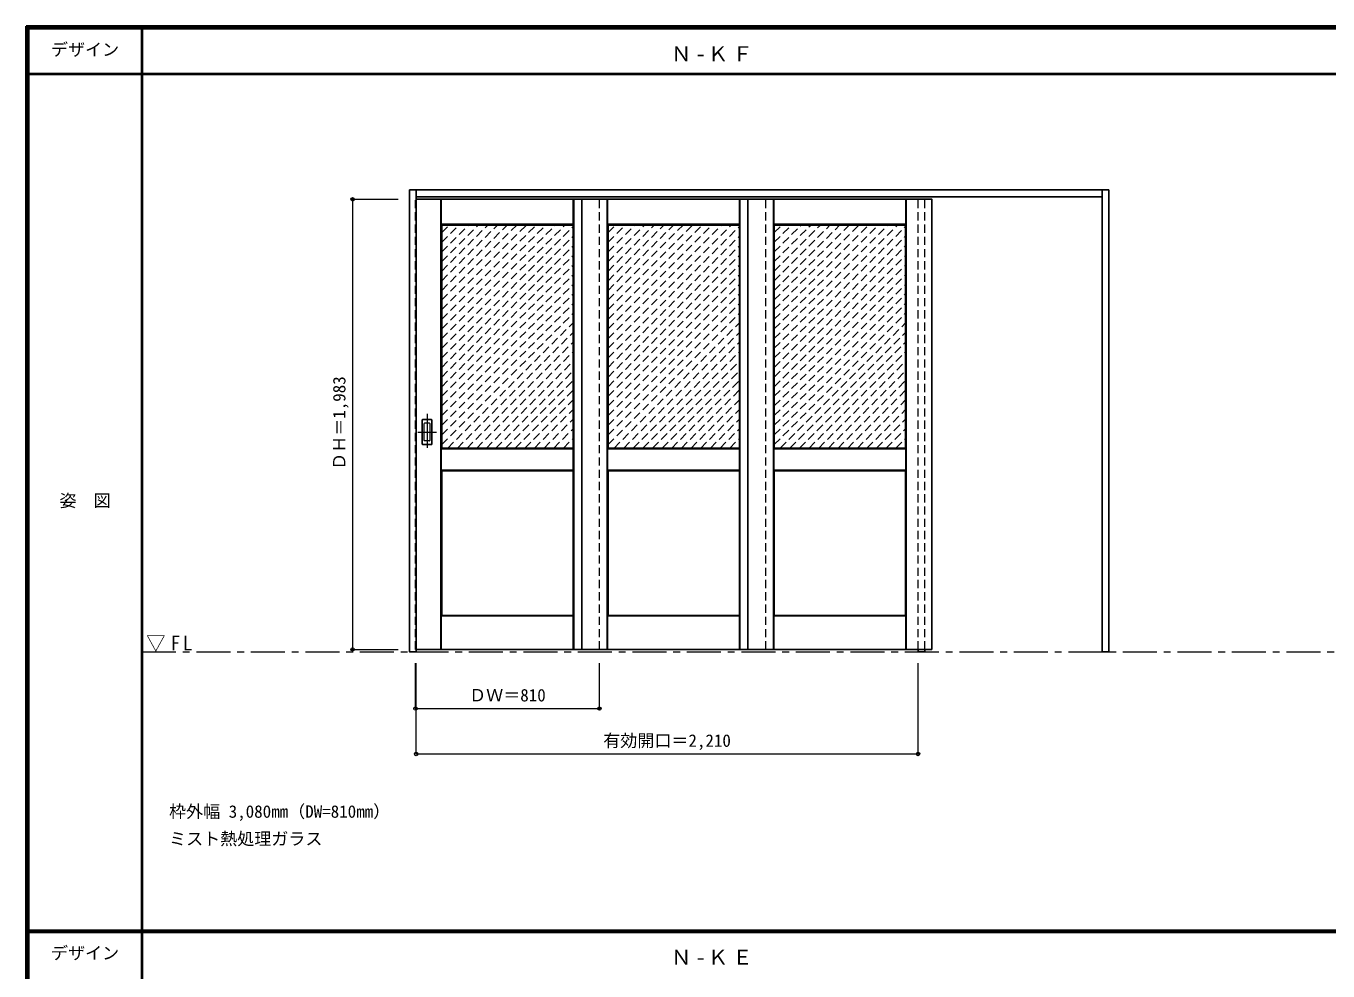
# Model space of a CAD drawing. Units: millimetres, scale not verified. Extents: x -6000 to 5700, y -4307 to 4260.
# Drawn here: x -6000 to -267, y 12 to 4175 of the extents above; entities that cross this region are included whole.
import ezdxf
from ezdxf.enums import TextEntityAlignment as Align

# ---------------------------------------------------------------- set-up
doc = ezdxf.new("R2010")
doc.units = ezdxf.units.MM
doc.header["$LTSCALE"] = 30
doc.header["$PDMODE"] = 32
doc.header["$PDSIZE"] = 15
doc.linetypes.add('CHAIN1', pattern=[8, 5, -1, 1, -1])
doc.linetypes.add('DASHED1', pattern=[1.8, 1.2, -0.6])
for name, color, linetype, lineweight in [('0-1_通り芯', 4, 'CHAIN1', 9), ('0-2_扉', 4, 'DASHED1', 9), ('0-3_仕上げ', 7, 'Continuous', 18), ('0-4_枠', 3, 'Continuous', 25), ('0-6_引手', 3, 'Continuous', 25), ('0-B_寸法', 4, 'Continuous', 9), ('0-C_ハッチ', 4, 'DASHED1', 9), ('F-1_枠', 6, 'Continuous', 40)]:
    doc.layers.add(name, color=color, linetype=linetype, lineweight=lineweight)
doc.layers.add('0-A_文字', color=7, linetype='Continuous')
doc.layers.add('F-A_文字', color=7, linetype='Continuous')
doc.styles.add('ＭＳ ゴシック', font='')
doc.styles.get('ＭＳ ゴシック').set_extended_font_data('MS Gothic')

msp = doc.modelspace()

# ---------------------------------------------------------------- linework, layer by layer
at = {"layer": '0-1_通り芯'}
for p, q in [((-4234, 2467), (-4234, 2305)), ((-4275, 2386), (-4193, 2386))]:
    msp.add_line(p, q, dxfattribs=at)
at = {"layer": '0-1_通り芯', "color": 7, "lineweight": 18}
msp.add_line((-5490, 1418), (5690, 1418), dxfattribs=at)
at = {"layer": '0-2_扉'}
for p, q in [((-4285, 3411.5), (-4282, 3411.5)), ((-4285, 1428.5), (-4285, 3411.5)), ((-3475, 1428.5), (-3475, 3411.5)), ((-2743, 1428.5), (-2743, 3411.5)), ((-4282, 1428.5), (-4285, 1428.5))]:
    msp.add_line(p, q, dxfattribs=at)
at = {"layer": '0-2_扉', "color": 3, "linetype": 'Continuous', "lineweight": 25}
for p, q in [((-3553, 1428.5), (-3553, 3411.5)), ((-2821, 3411.5), (-2821, 1428.5)), ((-4282, 1428.5), (-2011, 1428.5))]:
    msp.add_line(p, q, dxfattribs=at)
msp.add_lwpolyline([(-4282, 3411.5), (-2011, 3411.5), (-2011, 1428.5)], dxfattribs=at)
at = {"layer": '0-3_仕上げ'}
for p, q in [((-4173, 1428.5), (-4173, 3411.5)), ((-4170, 3302), (-4170, 3411.5)), ((-3590, 3302), (-3590, 3411.5)), ((-3588.5, 3300.5), (-3588.5, 3411.5)), ((-3587, 1428.5), (-3587, 3411.5)), ((-3441, 1428.5), (-3441, 3411.5)), ((-3438, 3302), (-3438, 3411.5)), ((-2858, 3302), (-2858, 3411.5)), ((-2856.5, 3300.5), (-2856.5, 3411.5)), ((-2855, 1428.5), (-2855, 3411.5)), ((-2709, 1428.5), (-2709, 3411.5)), ((-2706, 3302), (-2706, 3411.5)), ((-2126, 3302), (-2126, 3411.5)), ((-2124.5, 3300.5), (-2124.5, 3411.5)), ((-2123, 1428.5), (-2123, 3411.5)), ((-4170, 3302), (-4171.5, 3300.5)), ((-3590, 3302), (-4170, 3302)), ((-3438, 3302), (-3439.5, 3300.5)), ((-2858, 3302), (-3438, 3302)), ((-2706, 3302), (-2707.5, 3300.5)), ((-2126, 3302), (-2706, 3302)), ((-4171.5, 2218), (-4171.5, 2313)), ((-4170, 2219.5), (-4170, 2311.5)), ((-3590, 2311.5), (-4170, 2311.5)), ((-3591, 2315.5), (-3588.5, 2313)), ((-3590, 2311.5), (-3588.5, 2313)), ((-3590, 2219.5), (-3590, 2311.5)), ((-3588.5, 2218), (-3588.5, 2313)), ((-3439.5, 2218), (-3439.5, 2313)), ((-3438, 2219.5), (-3438, 2311.5)), ((-2858, 2311.5), (-3438, 2311.5)), ((-2859, 2315.5), (-2856.5, 2313)), ((-2858, 2311.5), (-2856.5, 2313)), ((-2858, 2219.5), (-2858, 2311.5)), ((-2856.5, 2218), (-2856.5, 2313)), ((-2707.5, 2218), (-2707.5, 2313)), ((-2706, 2219.5), (-2706, 2311.5)), ((-2126, 2311.5), (-2706, 2311.5)), ((-2127, 2315.5), (-2124.5, 2313)), ((-2126, 2311.5), (-2124.5, 2313)), ((-2126, 2219.5), (-2126, 2311.5)), ((-2124.5, 2218), (-2124.5, 2313)), ((-4170, 2219.5), (-4171.5, 2218)), ((-4169, 2215.5), (-4171.5, 2218)), ((-4170, 2219.5), (-3590, 2219.5)), ((-3438, 2219.5), (-3439.5, 2218)), ((-3437, 2215.5), (-3439.5, 2218)), ((-3438, 2219.5), (-2858, 2219.5)), ((-2706, 2219.5), (-2707.5, 2218)), ((-2705, 2215.5), (-2707.5, 2218)), ((-2706, 2219.5), (-2126, 2219.5)), ((-4171.5, 1428.5), (-4171.5, 1576)), ((-4170, 1428.5), (-4170, 1574.5)), ((-3590, 1574.5), (-4170, 1574.5)), ((-3591, 1578.5), (-3588.5, 1576)), ((-3590, 1574.5), (-3588.5, 1576)), ((-3590, 1428.5), (-3590, 1574.5)), ((-3588.5, 1428.5), (-3588.5, 1576)), ((-3439.5, 1428.5), (-3439.5, 1576)), ((-3438, 1428.5), (-3438, 1574.5)), ((-2858, 1574.5), (-3438, 1574.5)), ((-2859, 1578.5), (-2856.5, 1576)), ((-2858, 1574.5), (-2856.5, 1576)), ((-2858, 1428.5), (-2858, 1574.5)), ((-2856.5, 1428.5), (-2856.5, 1576)), ((-2707.5, 1428.5), (-2707.5, 1576)), ((-2706, 1428.5), (-2706, 1574.5)), ((-2126, 1574.5), (-2706, 1574.5)), ((-2127, 1578.5), (-2124.5, 1576)), ((-2126, 1574.5), (-2124.5, 1576)), ((-2126, 1428.5), (-2126, 1574.5)), ((-2124.5, 1428.5), (-2124.5, 1576))]:
    msp.add_line(p, q, dxfattribs=at)
at = {"layer": '0-3_仕上げ', "color": 3, "lineweight": 25}
for p, q in [((-4169, 2315.5), (-4169, 3298)), ((-3591, 3298), (-4169, 3298)), ((-3591, 2315.5), (-3591, 3298)), ((-3437, 2315.5), (-3437, 3298)), ((-2859, 3298), (-3437, 3298)), ((-2859, 2315.5), (-2859, 3298)), ((-2705, 2315.5), (-2705, 3298)), ((-2127, 3298), (-2705, 3298)), ((-2127, 2315.5), (-2127, 3298)), ((-3591, 2315.5), (-4169, 2315.5)), ((-2859, 2315.5), (-3437, 2315.5)), ((-2127, 2315.5), (-2705, 2315.5)), ((-4169, 2215.5), (-4169, 1578.5)), ((-4169, 2215.5), (-3591, 2215.5)), ((-3591, 2215.5), (-3591, 1578.5)), ((-3437, 2215.5), (-3437, 1578.5)), ((-3437, 2215.5), (-2859, 2215.5)), ((-2859, 2215.5), (-2859, 1578.5)), ((-2705, 2215.5), (-2705, 1578.5)), ((-2705, 2215.5), (-2127, 2215.5)), ((-2127, 2215.5), (-2127, 1578.5)), ((-3591, 1578.5), (-4169, 1578.5)), ((-2859, 1578.5), (-3437, 1578.5)), ((-2127, 1578.5), (-2705, 1578.5))]:
    msp.add_line(p, q, dxfattribs=at)
at = {"layer": '0-3_仕上げ'}
for points in [[(-4169, 3298), (-4171.5, 3300.5), (-4171.5, 3411.5)], [(-3437, 3298), (-3439.5, 3300.5), (-3439.5, 3411.5)], [(-2705, 3298), (-2707.5, 3300.5), (-2707.5, 3411.5)], [(-3590, 3302), (-3588.5, 3300.5), (-3591, 3298)], [(-2858, 3302), (-2856.5, 3300.5), (-2859, 3298)], [(-2126, 3302), (-2124.5, 3300.5), (-2127, 3298)], [(-4170, 2311.5), (-4171.5, 2313), (-4169, 2315.5)], [(-3438, 2311.5), (-3439.5, 2313), (-3437, 2315.5)], [(-2706, 2311.5), (-2707.5, 2313), (-2705, 2315.5)], [(-3590, 2219.5), (-3588.5, 2218), (-3591, 2215.5)], [(-2858, 2219.5), (-2856.5, 2218), (-2859, 2215.5)], [(-2126, 2219.5), (-2124.5, 2218), (-2127, 2215.5)], [(-4170, 1574.5), (-4171.5, 1576), (-4169, 1578.5)], [(-3438, 1574.5), (-3439.5, 1576), (-3437, 1578.5)], [(-2706, 1574.5), (-2707.5, 1576), (-2705, 1578.5)]]:
    msp.add_lwpolyline(points, dxfattribs=at)
at = {"layer": '0-4_枠'}
for p, q in [((-4282, 1418), (-4282, 3453)), ((-1262, 1418), (-1262, 3453)), ((-4282, 3423), (-1262, 3423)), ((-2072, 1428.5), (-2072, 1418)), ((-2072, 1418), (-2042, 1418)), ((-2042, 1428.5), (-2042, 1418)), ((-1232, 1418), (-1262, 1418))]:
    msp.add_line(p, q, dxfattribs=at)
at = {"layer": '0-4_枠', "color": 4, "linetype": 'DASHED1', "lineweight": 9}
for p, q in [((-2072, 1428.5), (-2072, 3423)), ((-2042, 1428.5), (-2042, 3423))]:
    msp.add_line(p, q, dxfattribs=at)
at = {"layer": '0-4_枠'}
for points in [[(-4282, 1418), (-4312, 1418), (-4312, 3453)], [(-4312, 3453), (-1232, 3453), (-1232, 1418)]]:
    msp.add_lwpolyline(points, dxfattribs=at)
at = {"layer": '0-6_引手'}
for p, q in [((-4255, 2332.5), (-4255, 2439.5)), ((-4214.5, 2441), (-4253.5, 2441)), ((-4213, 2439.5), (-4213, 2332.5)), ((-4214.5, 2331), (-4253.5, 2331))]:
    msp.add_line(p, q, dxfattribs=at)
at = {"layer": '0-6_引手', "color": 7, "lineweight": 18}
for p, q in [((-4246.5, 2348.5), (-4246.5, 2423.5)), ((-4223, 2425), (-4245, 2425)), ((-4221.5, 2423.5), (-4221.5, 2348.5)), ((-4223, 2347), (-4245, 2347))]:
    msp.add_line(p, q, dxfattribs=at)
at = {"layer": '0-6_引手'}
for centre, start, end in [((-4253.5, 2439.5), 90, 180), ((-4214.5, 2439.5), 0, 90), ((-4253.5, 2332.5), 180, 270), ((-4214.5, 2332.5), 270, 0)]:
    msp.add_arc(centre, 1.5, start, end, dxfattribs=at)
at = {"layer": '0-6_引手', "color": 7, "lineweight": 18}
for centre, start, end in [((-4245, 2423.5), 90, 180), ((-4223, 2423.5), 0, 90), ((-4245, 2348.5), 180, 270), ((-4223, 2348.5), 270, 0)]:
    msp.add_arc(centre, 1.5, start, end, dxfattribs=at)
at = {"layer": '0-B_寸法'}
for p, q in [((-4562, 3411.5), (-4562, 1428.5)), ((-4562, 3411.5), (-4362, 3411.5)), ((-4562, 1428.5), (-4362, 1428.5)), ((-4285, 1168), (-4285, 1368)), ((-4282, 968), (-4282, 1368)), ((-3475, 1168), (-3475, 1368)), ((-2072, 968), (-2072, 1368)), ((-4285, 1168), (-3475, 1168)), ((-4282, 968), (-2072, 968))]:
    msp.add_line(p, q, dxfattribs=at)
at = {"layer": '0-B_寸法', "color": 7}
for p in [(-4562, 3411.5), (-4562, 1428.5), (-4285, 1168), (-3475, 1168), (-4282, 968), (-2072, 968)]:
    msp.add_point(p, dxfattribs=at)
at = {"layer": '0-C_ハッチ'}
for p, q in [((-4169, 3222.56), (-4093.56, 3298)), ((-4169, 2755.87), (-3626.87, 3298)), ((-4169, 3137.71), (-4008.71, 3298)), ((-4169, 3180.13), (-4051.13, 3298)), ((-4169, 2798.29), (-3669.3, 3298)), ((-4169, 2840.72), (-3711.72, 3298)), ((-4169, 2883.15), (-3754.15, 3298)), ((-4169, 2925.57), (-3796.57, 3298)), ((-4169, 2968), (-3839, 3298)), ((-4169, 3010.43), (-3881.43, 3298)), ((-4169, 3052.85), (-3923.85, 3298)), ((-4169, 3095.28), (-3966.28, 3298)), ((-4169, 3264.99), (-4135.99, 3298)), ((-4169, 2713.44), (-3591, 3291.44)), ((-3437, 3222.56), (-3361.56, 3298)), ((-3437, 2755.87), (-2894.87, 3298)), ((-3437, 3137.71), (-3276.71, 3298)), ((-3437, 3180.13), (-3319.13, 3298)), ((-3437, 2798.29), (-2937.3, 3298)), ((-3437, 2840.72), (-2979.72, 3298)), ((-3437, 2883.15), (-3022.15, 3298)), ((-3437, 2925.57), (-3064.57, 3298)), ((-3437, 2968), (-3107, 3298)), ((-3437, 3010.43), (-3149.43, 3298)), ((-3437, 3052.85), (-3191.85, 3298)), ((-3437, 3095.28), (-3234.28, 3298)), ((-3437, 3264.99), (-3403.99, 3298)), ((-3437, 2713.44), (-2859, 3291.44)), ((-2705, 3222.56), (-2629.56, 3298)), ((-2705, 2755.87), (-2162.87, 3298)), ((-2705, 3137.71), (-2544.71, 3298)), ((-2705, 3180.13), (-2587.13, 3298)), ((-2705, 2798.29), (-2205.3, 3298)), ((-2705, 2840.72), (-2247.72, 3298)), ((-2705, 2883.15), (-2290.15, 3298)), ((-2705, 2925.57), (-2332.57, 3298)), ((-2705, 2968), (-2375, 3298)), ((-2705, 3010.43), (-2417.43, 3298)), ((-2705, 3052.85), (-2459.85, 3298)), ((-2705, 3095.28), (-2502.28, 3298)), ((-2705, 3264.99), (-2671.99, 3298)), ((-2705, 2713.44), (-2127, 3291.44)), ((-4169, 2671.02), (-3591, 3249.02)), ((-3437, 2671.02), (-2859, 3249.02)), ((-2705, 2671.02), (-2127, 3249.02)), ((-4169, 2628.59), (-3591, 3206.59)), ((-4169, 2586.16), (-3591, 3164.16)), ((-3437, 2628.59), (-2859, 3206.59)), ((-3437, 2586.16), (-2859, 3164.16)), ((-2705, 2628.59), (-2127, 3206.59)), ((-2705, 2586.16), (-2127, 3164.16)), ((-4169, 2543.74), (-3591, 3121.74)), ((-3437, 2543.74), (-2859, 3121.74)), ((-2705, 2543.74), (-2127, 3121.74)), ((-4169, 2501.31), (-3591, 3079.31)), ((-3437, 2501.31), (-2859, 3079.31)), ((-2705, 2501.31), (-2127, 3079.31)), ((-4169, 2458.88), (-3591, 3036.88)), ((-4169, 2416.46), (-3591, 2994.46)), ((-3437, 2458.88), (-2859, 3036.88)), ((-3437, 2416.46), (-2859, 2994.46)), ((-2705, 2458.88), (-2127, 3036.88)), ((-2705, 2416.46), (-2127, 2994.46)), ((-4169, 2374.03), (-3591, 2952.03)), ((-3437, 2374.03), (-2859, 2952.03)), ((-2705, 2374.03), (-2127, 2952.03)), ((-4169, 2331.6), (-3591, 2909.6)), ((-4142.68, 2315.5), (-3591, 2867.18)), ((-3437, 2331.6), (-2859, 2909.6)), ((-3410.68, 2315.5), (-2859, 2867.18)), ((-2705, 2331.6), (-2127, 2909.6)), ((-2678.68, 2315.5), (-2127, 2867.18)), ((-4100.25, 2315.5), (-3591, 2824.75)), ((-3368.25, 2315.5), (-2859, 2824.75)), ((-2636.25, 2315.5), (-2127, 2824.75)), ((-4057.83, 2315.5), (-3591, 2782.33)), ((-3325.83, 2315.5), (-2859, 2782.33)), ((-2593.83, 2315.5), (-2127, 2782.33)), ((-4015.4, 2315.5), (-3591, 2739.9)), ((-3972.97, 2315.5), (-3591, 2697.47)), ((-3283.4, 2315.5), (-2859, 2739.9)), ((-3240.97, 2315.5), (-2859, 2697.47)), ((-2551.4, 2315.5), (-2127, 2739.9)), ((-2508.97, 2315.5), (-2127, 2697.47)), ((-3930.55, 2315.5), (-3591, 2655.05)), ((-3198.55, 2315.5), (-2859, 2655.05)), ((-2466.55, 2315.5), (-2127, 2655.05)), ((-3888.12, 2315.5), (-3591, 2612.62)), ((-3156.12, 2315.5), (-2859, 2612.62)), ((-2424.12, 2315.5), (-2127, 2612.62)), ((-3845.69, 2315.5), (-3591, 2570.19)), ((-3803.27, 2315.5), (-3591, 2527.77)), ((-3113.69, 2315.5), (-2859, 2570.19)), ((-3071.27, 2315.5), (-2859, 2527.77)), ((-2381.69, 2315.5), (-2127, 2570.19)), ((-2339.27, 2315.5), (-2127, 2527.77)), ((-3760.84, 2315.5), (-3591, 2485.34)), ((-3028.84, 2315.5), (-2859, 2485.34)), ((-2296.84, 2315.5), (-2127, 2485.34)), ((-3718.41, 2315.5), (-3591, 2442.91)), ((-2986.41, 2315.5), (-2859, 2442.91)), ((-2254.41, 2315.5), (-2127, 2442.91)), ((-3675.99, 2315.5), (-3591, 2400.49)), ((-3633.56, 2315.5), (-3591, 2358.06)), ((-2943.99, 2315.5), (-2859, 2400.49)), ((-2901.56, 2315.5), (-2859, 2358.06)), ((-2211.99, 2315.5), (-2127, 2400.49)), ((-2169.56, 2315.5), (-2127, 2358.06))]:
    msp.add_line(p, q, dxfattribs=at)
at = {"layer": 'F-1_枠'}
for p, q in [((-6000, 4175), (5700, 4175)), ((-6000, 4175), (-6000, -4205)), ((-6000, 4170), (5700, 4170)), ((-6000, 4165), (5700, 4165)), ((-5995, 4175), (-5995, -4205)), ((-5990, 4175), (-5990, -4205)), ((-5490, 4175), (-5490, -3790)), ((-6000, 3965), (5700, 3965)), ((-6000, 190.5), (5700, 190.5)), ((-6000, 187.5), (5700, 187.5)), ((-6000, 184.5), (5700, 184.5))]:
    msp.add_line(p, q, dxfattribs=at)

# ---------------------------------------------------------------- texts
at = {"layer": '0-A_文字', "style": 'ＭＳ ゴシック'}
for s, p in [('枠外幅 3,080mm（DW=810mm）', (-5370, 670.5)), ('ミスト熱処理ガラス', (-5370, 550.5))]:
    msp.add_text(s, height=54.99, dxfattribs=at).set_placement(p, align=Align.BOTTOM_LEFT)
at = {"layer": '0-A_文字', "char_height": 65.98, "attachment_point": 7, "style": 'ＭＳ ゴシック'}
for s, insert in [('\\T1.2;Ｎ-ＫＦ', (-3160, 4020)), ('\\T1.26;\\W0.95;▽FL', (-5471.25, 1418)), ('\\T1.2;Ｎ-ＫＥ', (-3160, 39.5))]:
    msp.add_mtext(s, dxfattribs=dict(at, insert=insert))
at = {"layer": '0-B_寸法', "color": 7, "style": 'ＭＳ ゴシック'}
msp.add_text('ＤＨ＝1,983', height=54.99, rotation=90, dxfattribs=at).set_placement((-4577, 2219.75), align=Align.BOTTOM_LEFT)
for s, p in [('ＤＷ＝810', (-4048.75, 1183)), ('有効開口＝2,210', (-3458.25, 983))]:
    msp.add_text(s, height=54.99, dxfattribs=at).set_placement(p, align=Align.BOTTOM_LEFT)
at = {"layer": 'F-A_文字', "style": 'ＭＳ ゴシック'}
for s, p in [('デザイン', (-5890, 4027.5)), ('姿\u3000図', (-5852.5, 2040.25)), ('デザイン', (-5890, 47))]:
    msp.add_text(s, height=54.99, dxfattribs=at).set_placement(p, align=Align.BOTTOM_LEFT)

doc.saveas('drawing.dxf')
